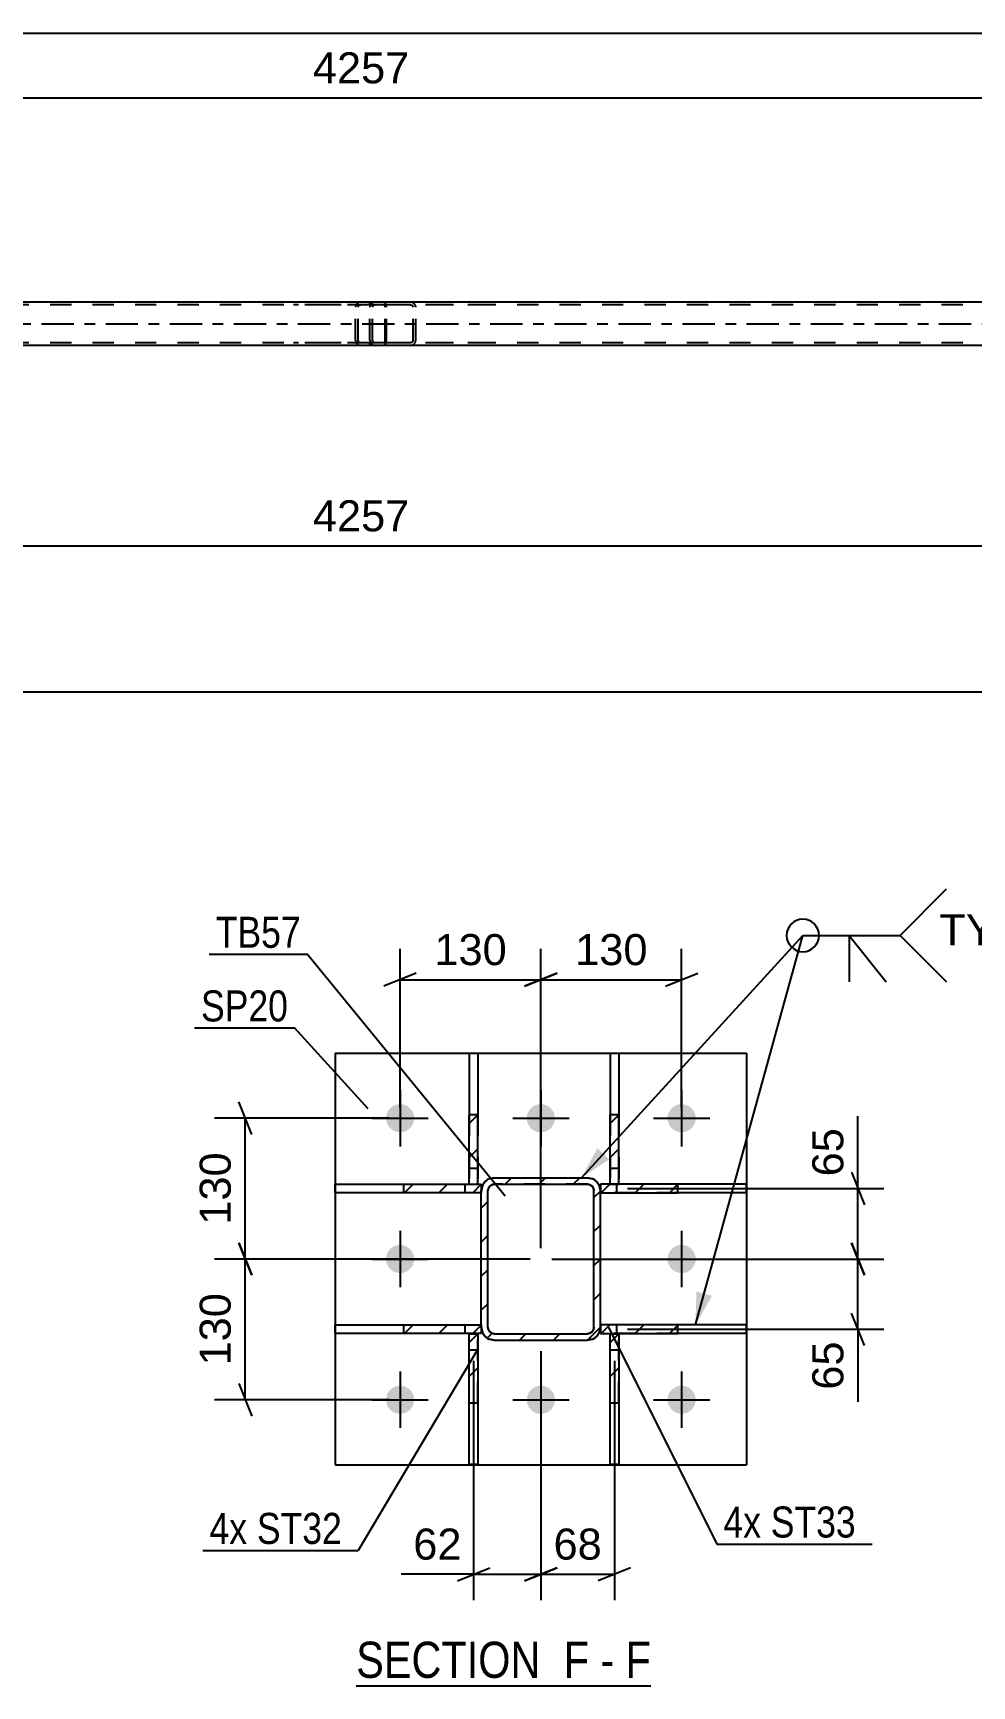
# Model space of a CAD drawing. Header units: millimetres. Extents: x 0 to 841, y 0 to 594.
# Drawn here: x 258.7 to 345.4, y 108.8 to 261.5 of the extents above; entities that cross this region are included whole.
import ezdxf

# ---------------------------------------------------------------- set-up
doc = ezdxf.new("R2010")
doc.units = ezdxf.units.MM
doc.linetypes.add('DXK_LINE_DOT2', pattern=[3.9198, 1.9599, -1.9599])
doc.linetypes.add('DXK_LINE_DOT3', pattern=[5.9187, 2.979, -0.9799, 0.9799, -0.9799])
doc.styles.add('Arial', font='ARIAL.TTF', dxfattribs={"height": 0.2})
doc.styles.add('Arial Narrow', font='ARIALN.TTF', dxfattribs={"height": 0.2})

# ---------------------------------------------------------------- blocks, each defined once
blk = doc.blocks.new('Unknown-318895985-18 - 6176')
at = {"color": 6, "linetype": 'Continuous'}
blk.add_line((288.52, 108.84), (315.74, 108.84), dxfattribs=at)
at = {"color": 0, "linetype": 'Continuous'}
for points in [[(306.63, 109.59), (306.63, 113.09), (288.52, 113.09), (288.52, 109.59)], [(310.02, 109.59), (310.02, 113.09), (307.68, 113.09), (307.68, 109.59)], [(312.34, 109.59), (312.34, 113.09), (311.07, 113.09), (311.07, 109.59)], [(315.74, 109.59), (315.74, 113.09), (313.39, 113.09), (313.39, 109.59)]]:
    blk.add_wipeout(points, dxfattribs=at)
at = {"color": 7, "linetype": 'Continuous', "style": 'Arial Narrow'}
for s, p in [('SECTION ', (288.52, 109.59)), ('F', (307.68, 109.59)), ('F', (313.39, 109.59)), ('-', (311.07, 109.59))]:
    blk.add_text(s, height=3.34, dxfattribs=at).set_placement(p)
blk = doc.blocks.new('Part-318895985-6299 - 6176')
at = {"linetype": 'Continuous'}
h = blk.add_hatch(dxfattribs=at)
h.set_pattern_fill('', scale=0.7, style=0, pattern_type=0)
h.set_pattern_definition([(45, (312.7588, 161.5875), (-1.57154, 1.57154), [])])
h.paths.add_polyline_path([(312.76, 155.17), (312.76, 161.59), (311.96, 161.59), (311.96, 155.17)])
at = {"color": 2, "linetype": 'Continuous'}
for p, q in [((311.96, 167.28), (311.96, 161.59)), ((311.96, 167.28), (312.76, 167.28)), ((312.76, 167.28), (312.76, 161.59)), ((311.96, 155.17), (311.96, 161.59)), ((312.76, 161.59), (311.96, 161.59)), ((312.76, 155.17), (312.76, 161.59)), ((311.96, 155.17), (312.76, 155.17))]:
    blk.add_line(p, q, dxfattribs=at)
at = {"color": 7, "linetype": 'DXK_LINE_DOT2'}
for p, q in [((311.96, 161.59), (311.96, 155.17)), ((312.76, 161.59), (312.76, 155.17)), ((311.96, 156.67), (312.76, 156.67)), ((311.96, 155.17), (312.76, 155.17))]:
    blk.add_line(p, q, dxfattribs=at)
blk = doc.blocks.new('Part-318895985-6331 - 6176')
at = {"linetype": 'Continuous'}
h = blk.add_hatch(dxfattribs=at)
h.set_pattern_fill('', scale=0.7, style=0, pattern_type=0)
h.set_pattern_definition([(45, (300.0745, 142.1773), (-1.57154, 1.57154), [])])
h.paths.add_polyline_path([(300.07, 141.38), (300.07, 142.18), (292.92, 142.18), (292.92, 141.38)])
at = {"color": 2, "linetype": 'Continuous'}
for p, q in [((286.57, 141.38), (286.57, 142.18)), ((286.57, 142.18), (292.92, 142.18)), ((292.92, 142.18), (300.07, 142.18)), ((292.92, 141.38), (292.92, 142.18)), ((300.07, 142.18), (300.07, 141.38)), ((292.92, 141.38), (286.57, 141.38)), ((300.07, 141.38), (292.92, 141.38))]:
    blk.add_line(p, q, dxfattribs=at)
at = {"color": 7, "linetype": 'DXK_LINE_DOT2'}
for p, q in [((292.92, 142.18), (300.07, 142.18)), ((298.57, 141.38), (298.57, 142.18)), ((300.07, 142.18), (300.07, 141.38)), ((300.07, 141.38), (292.92, 141.38))]:
    blk.add_line(p, q, dxfattribs=at)
blk = doc.blocks.new('Part-318895985-6267 - 6176')
at = {"linetype": 'Continuous'}
h = blk.add_hatch(dxfattribs=at)
h.set_pattern_fill('', scale=0.7, style=0, pattern_type=0)
h.set_pattern_definition([(45, (299.7589, 141.3668), (-1.57154, 1.57154), [])])
h.paths.add_polyline_path([(299.76, 134.96), (299.76, 141.37), (298.96, 141.37), (298.96, 134.96)])
at = {"color": 7, "linetype": 'DXK_LINE_DOT2'}
for p, q in [((298.96, 134.96), (298.96, 141.37)), ((298.96, 141.37), (299.76, 141.37)), ((299.76, 134.96), (299.76, 141.37)), ((298.96, 139.87), (299.76, 139.87))]:
    blk.add_line(p, q, dxfattribs=at)
at = {"color": 2, "linetype": 'Continuous'}
for p, q in [((298.96, 134.96), (298.96, 141.37)), ((298.96, 141.37), (299.76, 141.37)), ((299.76, 141.37), (299.76, 134.96)), ((298.96, 129.28), (298.96, 134.96)), ((299.76, 134.96), (298.96, 134.96)), ((299.76, 134.96), (299.76, 129.28)), ((299.76, 129.28), (298.96, 129.28))]:
    blk.add_line(p, q, dxfattribs=at)
blk = doc.blocks.new('Part-318895985-6341 - 6176')
at = {"linetype": 'Continuous'}
h = blk.add_hatch(dxfattribs=at)
h.set_pattern_fill('', scale=0.7, style=0, pattern_type=0)
h.set_pattern_definition([(45, (318.2318, 142.1771), (-1.57154, 1.57154), [])])
h.paths.add_polyline_path([(318.23, 141.38), (318.23, 142.18), (311.08, 142.18), (311.08, 141.38)])
at = {"color": 7, "linetype": 'DXK_LINE_DOT2'}
for p, q in [((318.23, 142.18), (311.08, 142.18)), ((311.08, 142.18), (311.08, 141.38)), ((312.58, 141.38), (312.58, 142.18)), ((318.23, 141.38), (311.08, 141.38))]:
    blk.add_line(p, q, dxfattribs=at)
at = {"color": 2, "linetype": 'Continuous'}
for p, q in [((318.23, 142.18), (311.08, 142.18)), ((311.08, 142.18), (311.08, 141.38)), ((324.57, 142.18), (318.23, 142.18)), ((318.23, 141.38), (318.23, 142.18)), ((324.57, 141.38), (324.57, 142.18)), ((311.08, 141.38), (318.23, 141.38)), ((324.57, 141.38), (318.23, 141.38))]:
    blk.add_line(p, q, dxfattribs=at)
blk = doc.blocks.new('Part-318895985-6277 - 6176')
at = {"linetype": 'Continuous'}
h = blk.add_hatch(dxfattribs=at)
h.set_pattern_fill('', scale=0.7, style=0, pattern_type=0)
h.set_pattern_definition([(45, (299.7594, 161.5875), (-1.57154, 1.57154), [])])
h.paths.add_polyline_path([(299.76, 155.17), (299.76, 161.59), (298.96, 161.59), (298.96, 155.17)])
at = {"color": 2, "linetype": 'Continuous'}
for p, q in [((298.96, 167.28), (298.96, 161.59)), ((298.96, 167.28), (299.76, 167.28)), ((299.76, 167.28), (299.76, 161.59)), ((298.96, 155.17), (298.96, 161.59)), ((299.76, 161.59), (298.96, 161.59)), ((299.76, 155.17), (299.76, 161.59)), ((298.96, 155.17), (299.76, 155.17))]:
    blk.add_line(p, q, dxfattribs=at)
at = {"color": 7, "linetype": 'DXK_LINE_DOT2'}
for p, q in [((298.96, 161.59), (298.96, 155.17)), ((299.76, 161.59), (299.76, 155.17)), ((298.96, 156.67), (299.76, 156.67)), ((298.96, 155.17), (299.76, 155.17))]:
    blk.add_line(p, q, dxfattribs=at)
blk = doc.blocks.new('Bolt-318895985-6197 - 6176')
at = {"linetype": 'Continuous'}
for points in [[(293.87, 161.27, -1), (291.27, 161.27, -1)], [(306.87, 161.27, -1), (304.27, 161.27, -1)], [(319.87, 161.27, -1), (317.27, 161.27, -1)], [(293.87, 148.27, -1), (291.27, 148.27, -1)], [(319.87, 148.27, -1), (317.27, 148.27, -1)], [(293.87, 135.27, -1), (291.27, 135.27, -1)], [(306.87, 135.27, -1), (304.27, 135.27, -1)], [(319.87, 135.27, -1), (317.27, 135.27, -1)]]:
    blk.add_hatch(color=1, dxfattribs=at).paths.add_polyline_path(points)
at = {"color": 1, "linetype": 'Continuous'}
for p, q in [((292.57, 163.87), (292.57, 158.67)), ((305.57, 163.87), (305.57, 158.67)), ((318.57, 163.87), (318.57, 158.67)), ((289.97, 161.27), (295.17, 161.27)), ((302.97, 161.27), (308.17, 161.27)), ((315.97, 161.27), (321.17, 161.27)), ((292.57, 150.87), (292.57, 145.67)), ((318.57, 150.87), (318.57, 145.67)), ((289.97, 148.27), (295.17, 148.27)), ((315.97, 148.27), (321.17, 148.27)), ((292.57, 137.87), (292.57, 132.67)), ((305.57, 137.87), (305.57, 132.67)), ((318.57, 137.87), (318.57, 132.67)), ((289.97, 135.27), (295.17, 135.27)), ((302.97, 135.27), (308.17, 135.27)), ((315.97, 135.27), (321.17, 135.27))]:
    blk.add_line(p, q, dxfattribs=at)
blk = doc.blocks.new('Part-318895985-6262 - 6176')
at = {"linetype": 'Continuous'}
h = blk.add_hatch(dxfattribs=at)
h.set_pattern_fill('', scale=0.7, style=0, pattern_type=0)
h.set_pattern_definition([(45, (311.0745, 141.9745), (-1.57154, 1.57154), [])])
h.paths.add_polyline_path([(310.98, 141.52), (311.07, 141.97), (311.07, 154.57), (310.98, 155.03), (310.72, 155.42), (310.33, 155.68), (309.87, 155.77), (301.27, 155.77), (300.82, 155.68), (300.43, 155.42), (300.17, 155.03), (300.07, 154.57), (300.07, 141.97), (300.17, 141.52), (300.43, 141.13), (300.82, 140.87), (301.27, 140.77), (309.87, 140.77), (310.33, 140.87), (310.72, 141.13)])
h.paths.add_polyline_path([(310.1, 141.42), (309.87, 141.37), (301.27, 141.37), (301.04, 141.42), (300.85, 141.55), (300.72, 141.74), (300.67, 141.97), (300.67, 154.57), (300.72, 154.8), (300.85, 155), (301.04, 155.13), (301.27, 155.17), (309.87, 155.17), (310.1, 155.13), (310.3, 155), (310.43, 154.8), (310.47, 154.57), (310.47, 141.97), (310.43, 141.74), (310.3, 141.55)])
at = {"color": 7, "linetype": 'DXK_LINE_DOT2'}
for p, q in [((300.82, 155.68), (301.27, 155.77)), ((301.27, 155.77), (309.87, 155.77)), ((309.87, 155.77), (310.33, 155.68)), ((300.07, 154.57), (300.17, 155.03)), ((300.07, 141.97), (300.07, 154.57)), ((300.72, 154.8), (300.67, 154.57)), ((300.67, 141.97), (300.67, 154.57)), ((300.85, 155), (300.72, 154.8)), ((301.04, 155.13), (300.85, 155)), ((301.27, 155.17), (301.04, 155.13)), ((309.87, 155.17), (301.27, 155.17)), ((310.1, 155.13), (309.87, 155.17)), ((310.3, 155), (310.1, 155.13)), ((310.43, 154.8), (310.3, 155)), ((310.47, 154.57), (310.43, 154.8)), ((310.47, 141.97), (310.47, 154.57)), ((310.98, 155.03), (311.07, 154.57)), ((311.07, 141.97), (311.07, 154.57)), ((300.17, 141.52), (300.07, 141.97)), ((300.67, 141.97), (300.72, 141.74)), ((310.43, 141.74), (310.47, 141.97)), ((311.07, 141.97), (310.98, 141.52)), ((300.72, 141.74), (300.85, 141.55)), ((301.27, 140.77), (300.82, 140.87)), ((300.85, 141.55), (301.04, 141.42)), ((301.04, 141.42), (301.27, 141.37)), ((301.27, 141.37), (309.87, 141.37)), ((301.27, 140.77), (309.87, 140.77)), ((309.87, 141.37), (310.1, 141.42)), ((310.33, 140.87), (309.87, 140.77)), ((310.1, 141.42), (310.3, 141.55)), ((310.3, 141.55), (310.43, 141.74))]:
    blk.add_line(p, q, dxfattribs=at)
at = {"color": 2, "linetype": 'Continuous'}
for p, q in [((301.27, 155.77), (300.82, 155.68)), ((301.27, 155.77), (309.87, 155.77)), ((310.33, 155.68), (309.87, 155.77)), ((300.17, 155.03), (300.07, 154.57)), ((300.07, 141.97), (300.07, 154.57)), ((300.67, 154.57), (300.72, 154.8)), ((300.67, 141.97), (300.67, 154.57)), ((300.72, 154.8), (300.85, 155)), ((300.85, 155), (301.04, 155.13)), ((301.04, 155.13), (301.27, 155.17)), ((301.27, 155.17), (309.87, 155.17)), ((309.87, 155.17), (310.1, 155.13)), ((310.1, 155.13), (310.3, 155)), ((310.3, 155), (310.43, 154.8)), ((310.43, 154.8), (310.47, 154.57)), ((310.47, 141.97), (310.47, 154.57)), ((311.07, 154.57), (310.98, 155.03)), ((311.07, 141.97), (311.07, 154.57)), ((300.07, 141.97), (300.17, 141.52)), ((300.72, 141.74), (300.67, 141.97)), ((310.47, 141.97), (310.43, 141.74)), ((310.98, 141.52), (311.07, 141.97)), ((300.85, 141.55), (300.72, 141.74)), ((300.82, 140.87), (301.27, 140.77)), ((301.04, 141.42), (300.85, 141.55)), ((301.27, 141.37), (301.04, 141.42)), ((301.27, 141.37), (309.87, 141.37)), ((301.27, 140.77), (309.87, 140.77)), ((310.1, 141.42), (309.87, 141.37)), ((309.87, 140.77), (310.33, 140.87)), ((310.3, 141.55), (310.1, 141.42)), ((310.43, 141.74), (310.3, 141.55))]:
    blk.add_line(p, q, dxfattribs=at)
at = {"color": 7, "linetype": 'DXK_LINE_DOT3'}
blk.add_line((305.57, 148.27), (305.57, 148.27), dxfattribs=at)
at = {"color": 7, "linetype": 'DXK_LINE_DOT2'}
for centre, start, end in [((301.27, 154.57), 112.5, 157.5), ((309.87, 154.57), 22.5, 67.5), ((301.27, 141.97), 202.5, 247.5), ((309.87, 141.97), 292.5, 337.5)]:
    blk.add_arc(centre, 1.2, start, end, dxfattribs=at)
at = {"color": 2, "linetype": 'Continuous'}
for centre, start, end in [((301.27, 154.57), 112.5, 157.5), ((309.87, 154.57), 22.5, 67.5), ((301.27, 141.97), 202.5, 247.5), ((309.87, 141.97), 292.5, 337.5)]:
    blk.add_arc(centre, 1.2, start, end, dxfattribs=at)
blk = doc.blocks.new('Part-318895985-6336 - 6176')
at = {"linetype": 'Continuous'}
h = blk.add_hatch(dxfattribs=at)
h.set_pattern_fill('', scale=0.7, style=0, pattern_type=0)
h.set_pattern_definition([(45, (300.0745, 155.1773), (-1.57154, 1.57154), [])])
h.paths.add_polyline_path([(300.07, 154.38), (300.07, 155.18), (292.92, 155.18), (292.92, 154.38)])
at = {"color": 2, "linetype": 'Continuous'}
for p, q in [((286.57, 154.38), (286.57, 155.18)), ((286.57, 155.18), (292.92, 155.18)), ((292.92, 154.38), (286.57, 154.38)), ((292.92, 155.18), (300.07, 155.18)), ((292.92, 154.38), (292.92, 155.18)), ((300.07, 154.38), (292.92, 154.38)), ((300.07, 155.18), (300.07, 154.38))]:
    blk.add_line(p, q, dxfattribs=at)
at = {"color": 7, "linetype": 'DXK_LINE_DOT2'}
for p, q in [((292.92, 155.18), (300.07, 155.18)), ((300.07, 154.38), (292.92, 154.38)), ((298.57, 154.38), (298.57, 155.18)), ((300.07, 155.18), (300.07, 154.38))]:
    blk.add_line(p, q, dxfattribs=at)
blk = doc.blocks.new('Part-318895985-6272 - 6176')
at = {"linetype": 'Continuous'}
h = blk.add_hatch(dxfattribs=at)
h.set_pattern_fill('', scale=0.7, style=0, pattern_type=0)
h.set_pattern_definition([(45, (312.7583, 141.3668), (-1.57154, 1.57154), [])])
h.paths.add_polyline_path([(312.76, 134.96), (312.76, 141.37), (311.96, 141.37), (311.96, 134.96)])
at = {"color": 7, "linetype": 'DXK_LINE_DOT2'}
for p, q in [((311.96, 134.96), (311.96, 141.37)), ((311.96, 141.37), (312.76, 141.37)), ((312.76, 134.96), (312.76, 141.37)), ((311.96, 139.87), (312.76, 139.87))]:
    blk.add_line(p, q, dxfattribs=at)
at = {"color": 2, "linetype": 'Continuous'}
for p, q in [((311.96, 134.96), (311.96, 141.37)), ((311.96, 141.37), (312.76, 141.37)), ((312.76, 141.37), (312.76, 134.96)), ((311.96, 129.28), (311.96, 134.96)), ((312.76, 134.96), (311.96, 134.96)), ((312.76, 134.96), (312.76, 129.28)), ((312.76, 129.28), (311.96, 129.28))]:
    blk.add_line(p, q, dxfattribs=at)
blk = doc.blocks.new('Part-318895985-6346 - 6176')
at = {"linetype": 'Continuous'}
h = blk.add_hatch(dxfattribs=at)
h.set_pattern_fill('', scale=0.7, style=0, pattern_type=0)
h.set_pattern_definition([(45, (318.2318, 155.1771), (-1.57154, 1.57154), [])])
h.paths.add_polyline_path([(318.23, 154.38), (318.23, 155.18), (311.08, 155.18), (311.08, 154.38)])
at = {"color": 7, "linetype": 'DXK_LINE_DOT2'}
for p, q in [((318.23, 155.18), (311.08, 155.18)), ((311.08, 155.18), (311.08, 154.38)), ((318.23, 154.38), (311.08, 154.38)), ((312.58, 154.38), (312.58, 155.18))]:
    blk.add_line(p, q, dxfattribs=at)
at = {"color": 2, "linetype": 'Continuous'}
for p, q in [((318.23, 155.18), (311.08, 155.18)), ((311.08, 155.18), (311.08, 154.38)), ((311.08, 154.38), (318.23, 154.38)), ((324.57, 155.18), (318.23, 155.18)), ((318.23, 154.38), (318.23, 155.18)), ((324.57, 154.38), (318.23, 154.38)), ((324.57, 154.38), (324.57, 155.18))]:
    blk.add_line(p, q, dxfattribs=at)
blk = doc.blocks.new('Part-318895985-6360 - 6176')
at = {"color": 2, "linetype": 'Continuous'}
for p, q in [((286.57, 167.27), (324.57, 167.27)), ((286.57, 167.27), (286.57, 129.27)), ((324.57, 167.27), (324.57, 129.27)), ((286.57, 129.27), (324.57, 129.27))]:
    blk.add_line(p, q, dxfattribs=at)
blk = doc.blocks.new('Part-318895985-3427 - 3262')
at = {"color": 2, "linetype": 'Continuous'}
for p, q in [((373.3, 236.64), (209.03, 236.64)), ((373.3, 232.64), (209.03, 232.64))]:
    blk.add_line(p, q, dxfattribs=at)
at = {"color": 7, "linetype": 'DXK_LINE_DOT2'}
for p, q in [((685.56, 236.4), (111.5, 236.4)), ((685.56, 232.88), (111.5, 232.88))]:
    blk.add_line(p, q, dxfattribs=at)
at = {"color": 7, "linetype": 'DXK_LINE_DOT3'}
blk.add_line((111.5, 234.64), (685.56, 234.64), dxfattribs=at)
blk = doc.blocks.new('Part-318895985-3507 - 3262')
at = {"color": 7, "linetype": 'DXK_LINE_DOT2'}
for p, q in [((290.28, 236.64), (290.08, 236.6)), ((300.79, 236.64), (290.28, 236.64)), ((293.71, 236.6), (293.51, 236.64)), ((289.81, 236.34), (289.77, 236.16)), ((289.77, 233.12), (289.77, 236.16)), ((290.02, 236.16), (290.04, 236.25)), ((290.02, 233.12), (290.02, 236.16)), ((290.04, 236.25), (290.1, 236.33)), ((290.1, 236.33), (290.18, 236.38)), ((290.18, 236.38), (290.28, 236.4)), ((300.79, 236.4), (290.28, 236.4)), ((293.51, 236.4), (293.61, 236.38)), ((293.61, 236.38), (293.69, 236.33)), ((293.69, 236.33), (293.75, 236.25)), ((293.75, 236.25), (293.77, 236.16)), ((293.77, 233.12), (293.77, 236.16)), ((294.02, 236.16), (293.98, 236.34)), ((294.02, 233.12), (294.02, 236.16)), ((289.77, 233.12), (289.81, 232.93)), ((290.04, 233.02), (290.02, 233.12)), ((290.1, 232.95), (290.04, 233.02)), ((290.08, 232.67), (290.28, 232.64)), ((290.18, 232.89), (290.1, 232.95)), ((290.28, 232.88), (290.18, 232.89)), ((300.79, 232.88), (290.28, 232.88)), ((300.79, 232.64), (290.28, 232.64)), ((293.61, 232.89), (293.51, 232.88)), ((293.51, 232.64), (293.71, 232.67)), ((293.69, 232.95), (293.61, 232.89)), ((293.75, 233.02), (293.69, 232.95)), ((293.77, 233.12), (293.75, 233.02)), ((293.98, 232.93), (294.02, 233.12))]:
    blk.add_line(p, q, dxfattribs=at)
for centre, start, end in [((290.26, 236.13), 110.7583, 155.68), ((293.53, 236.13), 24.32, 69.2417), ((290.26, 233.14), 204.32, 249.2417), ((293.53, 233.14), 290.7583, 335.68)]:
    blk.add_arc(centre, 0.496, start, end, dxfattribs=at)
blk = doc.blocks.new('Part-318895985-3514 - 3262')
at = {"color": 7, "linetype": 'DXK_LINE_DOT2'}
for p, q in [((291.04, 236.64), (282.72, 236.64)), ((288.95, 236.64), (288.76, 236.6)), ((289.77, 236.4), (289.77, 236.64)), ((291.15, 236.6), (291.04, 236.64)), ((291.23, 236.5), (291.15, 236.6)), ((291.04, 236.4), (282.72, 236.4)), ((288.49, 236.34), (288.45, 236.16)), ((288.45, 233.12), (288.45, 236.16)), ((288.7, 236.16), (288.72, 236.25)), ((288.7, 233.12), (288.7, 236.16)), ((288.72, 236.25), (288.77, 236.33)), ((288.77, 236.33), (288.86, 236.38)), ((288.86, 236.38), (288.95, 236.4)), ((291.04, 236.4), (291.1, 236.38)), ((291.1, 236.38), (291.14, 236.33)), ((291.14, 236.33), (291.17, 236.25)), ((291.17, 236.25), (291.18, 236.16)), ((291.18, 233.12), (291.18, 236.16)), ((291.29, 236.34), (291.23, 236.5)), ((291.31, 236.16), (291.29, 236.34)), ((291.31, 233.12), (291.31, 236.16)), ((291.04, 232.88), (282.72, 232.88)), ((291.04, 232.64), (282.72, 232.64)), ((288.45, 233.12), (288.49, 232.93)), ((288.72, 233.02), (288.7, 233.12)), ((288.77, 232.95), (288.72, 233.02)), ((288.76, 232.67), (288.95, 232.64)), ((288.86, 232.89), (288.77, 232.95)), ((288.95, 232.88), (288.86, 232.89)), ((289.77, 232.67), (289.77, 232.88)), ((289.77, 232.64), (289.77, 232.67)), ((291.1, 232.89), (291.04, 232.88)), ((291.04, 232.64), (291.15, 232.67)), ((291.14, 232.95), (291.1, 232.89)), ((291.17, 233.02), (291.14, 232.95)), ((291.15, 232.67), (291.23, 232.78)), ((291.18, 233.12), (291.17, 233.02)), ((291.23, 232.78), (291.29, 232.93)), ((291.29, 232.93), (291.31, 233.12))]:
    blk.add_line(p, q, dxfattribs=at)
for centre, start, end in [((288.94, 236.14), 111.1941, 156.1506), ((288.94, 233.13), 203.8494, 248.8059)]:
    blk.add_arc(centre, 0.492, start, end, dxfattribs=at)
blk = doc.blocks.new('StraightDimension-318895985-6395 - 6176')
at = {"color": 7, "linetype": 'Continuous'}
for p, q in [((278.88, 146.77), (277.68, 149.77)), ((304.57, 148.27), (275.43, 148.27)), ((278.28, 135.27), (278.28, 148.27)), ((277.68, 136.77), (278.88, 133.77)), ((291.57, 135.27), (275.43, 135.27))]:
    blk.add_line(p, q, dxfattribs=at)
at = {"color": 0}
blk.add_wipeout([(277.53, 145.71), (273.33, 145.71), (273.33, 137.84), (277.53, 137.84)], dxfattribs=at)
at = {"color": 3, "style": 'Arial'}
blk.add_text('130', height=2.865, rotation=90.0002, dxfattribs=at).set_placement((276.93, 138.44))
blk = doc.blocks.new('StraightDimension-318895985-6417 - 6176')
at = {"color": 7, "linetype": 'Continuous'}
for p, q in [((305.57, 139.77), (305.57, 116.76)), ((299.36, 138.87), (299.36, 116.76)), ((297.86, 118.56), (300.86, 119.76)), ((299.36, 119.16), (305.57, 119.16)), ((307.07, 119.76), (304.07, 118.56))]:
    blk.add_line(p, q, dxfattribs=at)
at = {"color": 0}
blk.add_wipeout([(298.83, 119.91), (298.83, 124.11), (293.19, 124.11), (293.19, 119.91)], dxfattribs=at)
at = {"color": 7, "linetype": 'Continuous'}
blk.add_line((299.36, 119.16), (292.66, 119.16), dxfattribs=at)
blk.add_line((299.36, 119.16), (292.66, 119.16), dxfattribs=at)
at = {"color": 3, "style": 'Arial'}
blk.add_text('62', height=2.865, dxfattribs=at).set_placement((293.79, 120.51))
blk = doc.blocks.new('StraightDimension-318895985-6379 - 6176')
at = {"color": 7, "linetype": 'Continuous'}
for p, q in [((278.88, 159.77), (277.68, 162.77)), ((291.57, 161.27), (275.43, 161.27)), ((278.28, 148.27), (278.28, 161.27)), ((277.68, 149.77), (278.88, 146.77)), ((304.57, 148.27), (275.43, 148.27))]:
    blk.add_line(p, q, dxfattribs=at)
at = {"color": 0}
blk.add_wipeout([(277.53, 158.71), (273.33, 158.71), (273.33, 150.84), (277.53, 150.84)], dxfattribs=at)
at = {"color": 3, "style": 'Arial'}
blk.add_text('130', height=2.865, rotation=90.0002, dxfattribs=at).set_placement((276.93, 151.44))
blk = doc.blocks.new('StraightDimension-318895985-6412 - 6176')
at = {"color": 7, "linetype": 'Continuous'}
for p, q in [((305.57, 139.77), (305.57, 116.76)), ((312.36, 138.87), (312.36, 116.76)), ((304.07, 118.56), (307.07, 119.76)), ((305.57, 119.16), (312.36, 119.16)), ((313.86, 119.76), (310.86, 118.56))]:
    blk.add_line(p, q, dxfattribs=at)
at = {"color": 0}
blk.add_wipeout([(311.79, 119.91), (311.79, 124.11), (306.14, 124.11), (306.14, 119.91)], dxfattribs=at)
at = {"color": 3, "style": 'Arial'}
blk.add_text('68', height=2.865, dxfattribs=at).set_placement((306.74, 120.51))
blk = doc.blocks.new('StraightDimension-318895985-6423 - 6176')
at = {"color": 7, "linetype": 'Continuous'}
for p, q in [((334.25, 156.28), (335.45, 153.28)), ((313.58, 154.78), (337.25, 154.78)), ((334.85, 148.27), (334.85, 154.78)), ((335.45, 146.77), (334.25, 149.77)), ((306.57, 148.27), (337.25, 148.27))]:
    blk.add_line(p, q, dxfattribs=at)
at = {"color": 0}
blk.add_wipeout([(334.1, 160.95), (329.9, 160.95), (329.9, 155.3), (334.1, 155.3)], dxfattribs=at)
at = {"color": 7, "linetype": 'Continuous'}
blk.add_line((334.85, 154.78), (334.85, 161.47), dxfattribs=at)
blk.add_line((334.85, 154.78), (334.85, 161.47), dxfattribs=at)
at = {"color": 3, "style": 'Arial'}
blk.add_text('65', height=2.865, rotation=90.0002, dxfattribs=at).set_placement((333.5, 155.9))
blk = doc.blocks.new('StraightDimension-318895985-6435 - 6176')
at = {"color": 7, "linetype": 'Continuous'}
for p, q in [((334.25, 149.77), (335.45, 146.77)), ((306.57, 148.27), (337.25, 148.27)), ((334.85, 141.78), (334.85, 148.27)), ((335.45, 140.28), (334.25, 143.28)), ((313.58, 141.78), (337.25, 141.78))]:
    blk.add_line(p, q, dxfattribs=at)
at = {"color": 0}
blk.add_wipeout([(334.1, 141.25), (329.9, 141.25), (329.9, 135.6), (334.1, 135.6)], dxfattribs=at)
at = {"color": 7, "linetype": 'Continuous'}
blk.add_line((334.85, 141.78), (334.85, 135.08), dxfattribs=at)
blk.add_line((334.85, 141.78), (334.85, 135.08), dxfattribs=at)
at = {"color": 3, "style": 'Arial'}
blk.add_text('65', height=2.865, rotation=90.0002, dxfattribs=at).set_placement((333.5, 136.2))
blk = doc.blocks.new('StraightDimension-318895985-6448 - 6176')
at = {"color": 7, "linetype": 'Continuous'}
for p, q in [((292.57, 162.27), (292.57, 176.91)), ((305.57, 149.27), (305.57, 176.91)), ((294.07, 174.66), (291.07, 173.46)), ((292.57, 174.06), (305.57, 174.06)), ((304.07, 173.46), (307.07, 174.66))]:
    blk.add_line(p, q, dxfattribs=at)
at = {"color": 0}
blk.add_wipeout([(303.01, 174.81), (303.01, 179.01), (295.14, 179.01), (295.14, 174.81)], dxfattribs=at)
at = {"color": 3, "style": 'Arial'}
blk.add_text('130', height=2.865, dxfattribs=at).set_placement((295.74, 175.41))
blk = doc.blocks.new('StraightDimension-318895985-6464 - 6176')
at = {"color": 7, "linetype": 'Continuous'}
for p, q in [((305.57, 149.27), (305.57, 176.91)), ((318.57, 162.27), (318.57, 176.91)), ((307.07, 174.66), (304.07, 173.46)), ((305.57, 174.06), (318.57, 174.06)), ((317.07, 173.46), (320.07, 174.66))]:
    blk.add_line(p, q, dxfattribs=at)
at = {"color": 0}
blk.add_wipeout([(316.01, 174.81), (316.01, 179.01), (308.14, 179.01), (308.14, 174.81)], dxfattribs=at)
at = {"color": 3, "style": 'Arial'}
blk.add_text('130', height=2.865, dxfattribs=at).set_placement((308.74, 175.41))
blk = doc.blocks.new('StraightDimension-318895985-3597 - 3262')
at = {"color": 7, "linetype": 'Continuous'}
blk.add_line((102.88, 261.48), (694.18, 261.48), dxfattribs=at)
blk = doc.blocks.new('StraightDimension-318895985-3651 - 3262')
at = {"color": 7, "linetype": 'Continuous'}
for p, q in [((203.83, 238.04), (203.83, 258.34)), ((374.1, 238.04), (374.1, 258.34)), ((205.33, 256.09), (202.33, 254.89)), ((203.83, 255.49), (374.1, 255.49)), ((372.6, 254.89), (375.6, 256.09))]:
    blk.add_line(p, q, dxfattribs=at)
at = {"color": 0}
blk.add_wipeout([(294.02, 256.24), (294.02, 260.44), (283.92, 260.44), (283.92, 256.24)], dxfattribs=at)
at = {"color": 3, "style": 'Arial'}
blk.add_text('4257', height=2.865, dxfattribs=at).set_placement((284.52, 256.84))
blk = doc.blocks.new('StraightDimension-318895985-3713 - 3262')
at = {"color": 7, "linetype": 'Continuous'}
for p, q in [((203.83, 231.24), (203.83, 203.93)), ((374.1, 231.24), (374.1, 203.93)), ((205.33, 214.72), (202.33, 213.52)), ((203.83, 214.12), (374.1, 214.12)), ((372.6, 213.52), (375.6, 214.72))]:
    blk.add_line(p, q, dxfattribs=at)
at = {"color": 0}
blk.add_wipeout([(294.02, 214.87), (294.02, 219.07), (283.92, 219.07), (283.92, 214.87)], dxfattribs=at)
at = {"color": 0, "linetype": 'Continuous'}
blk.add_wipeout([(373.5, 213.42), (369.3, 213.42), (369.3, 203.33), (373.5, 203.33)], dxfattribs=at)
at = {"color": 3, "style": 'Arial'}
blk.add_text('4257', height=2.865, dxfattribs=at).set_placement((284.52, 215.47))
at = {"color": 3, "linetype": 'Continuous', "style": 'Arial'}
blk.add_text('8358', height=2.865, rotation=90.0002, dxfattribs=at).set_placement((372.9, 203.93))
blk = doc.blocks.new('StraightDimension-318895985-3734 - 3262')
at = {"color": 7, "linetype": 'Continuous'}
blk.add_line((102.24, 200.66), (694.82, 200.66), dxfattribs=at)
blk = doc.blocks.new('Mark-318895985-6258 - 6176')
at = {"color": 0}
blk.add_wipeout([(283.4, 177.01), (283.4, 180.01), (275.55, 180.01), (275.55, 177.01)], dxfattribs=at)
blk.add_wipeout([(283.4, 177.01), (283.4, 180.01), (275.55, 180.01), (275.55, 177.01)], dxfattribs=at)
at = {"color": 30, "linetype": 'Continuous'}
for p in [(274.95, 176.41), (302.26, 154.08)]:
    blk.add_line(p, (284, 176.41), dxfattribs=at)
at = {"color": 3, "style": 'Arial Narrow'}
blk.add_text('TB57', height=2.863, dxfattribs=at).set_placement((275.55, 177.01))
blk = doc.blocks.new('MarkSet-318895985-6529 - 6176')
at = {"color": 30, "linetype": 'Continuous'}
blk.add_line((299.76, 139.95), (288.7, 121.36), dxfattribs=at)
at = {"color": 0}
for points in [[(278.45, 121.96), (278.45, 124.96), (274.97, 124.96), (274.97, 121.96)], [(287.2, 121.96), (287.2, 124.96), (279.35, 124.96), (279.35, 121.96)]]:
    blk.add_wipeout(points, dxfattribs=at)
for points in [[(278.45, 121.96), (278.45, 124.96), (274.97, 124.96), (274.97, 121.96)], [(287.2, 121.96), (287.2, 124.96), (279.35, 124.96), (279.35, 121.96)]]:
    blk.add_wipeout(points, dxfattribs=at)
at = {"color": 30, "linetype": 'Continuous'}
blk.add_line((274.37, 121.36), (288.7, 121.36), dxfattribs=at)
at = {"color": 3, "style": 'Arial Narrow'}
for s, p in [('4x', (274.97, 121.96)), ('ST32', (279.35, 121.96))]:
    blk.add_text(s, height=2.863, dxfattribs=at).set_placement(p)
blk = doc.blocks.new('Mark-318895985-6356 - 6176')
at = {"color": 0}
blk.add_wipeout([(282.23, 170.21), (282.23, 173.21), (274.19, 173.21), (274.19, 170.21)], dxfattribs=at)
blk.add_wipeout([(282.23, 170.21), (282.23, 173.21), (274.19, 173.21), (274.19, 170.21)], dxfattribs=at)
at = {"color": 30, "linetype": 'Continuous'}
for p in [(273.59, 169.61), (289.62, 162.14)]:
    blk.add_line(p, (282.83, 169.61), dxfattribs=at)
at = {"color": 3, "style": 'Arial Narrow'}
blk.add_text('SP20', height=2.863, dxfattribs=at).set_placement((274.19, 170.21))
blk = doc.blocks.new('WeldMark-318895985-6480 - 6176')
at = {"linetype": 'Continuous'}
for points in [[(311.89, 157.48), (309.32, 155.77), (310.79, 158.5)], [(321.37, 144.87), (319.85, 142.18), (319.93, 145.27)]]:
    blk.add_hatch(color=30, dxfattribs=at).paths.add_polyline_path(points)
at = {"color": 30, "linetype": 'Continuous'}
for p, q in [((309.32, 155.77), (329.76, 178.15)), ((319.85, 142.18), (329.76, 178.15)), ((329.76, 178.15), (338.76, 178.15))]:
    blk.add_line(p, q, dxfattribs=at)
at = {"color": 3, "linetype": 'Continuous'}
for q in [(337.47, 173.87), (334.04, 173.87)]:
    blk.add_line((334.04, 178.15), q, dxfattribs=at)
for start, end in [(90, 270), (270, 90)]:
    blk.add_arc((329.76, 178.15), 1.5, start, end, dxfattribs=at)
at = {"color": 0, "linetype": 'Continuous'}
blk.add_wipeout([(350.13, 177.25), (350.13, 180.25), (342.36, 180.25), (342.36, 177.25)], dxfattribs=at)
blk.add_wipeout([(350.13, 177.25), (350.13, 180.25), (342.36, 180.25), (342.36, 177.25)], dxfattribs=at)
at = {"color": 3, "linetype": 'Continuous'}
for q in [(343.04, 182.44), (343.04, 173.87)]:
    blk.add_line((338.76, 178.15), q, dxfattribs=at)
at = {"color": 3, "linetype": 'Continuous', "style": 'Arial'}
blk.add_text('TYP', height=2.865, dxfattribs=at).set_placement((342.36, 177.25))
blk = doc.blocks.new('MarkSet-318895985-6559 - 6176')
at = {"color": 0}
for points in [[(325.9, 122.55), (325.9, 125.55), (322.43, 125.55), (322.43, 122.55)], [(334.65, 122.55), (334.65, 125.55), (326.8, 125.55), (326.8, 122.55)]]:
    blk.add_wipeout(points, dxfattribs=at)
for points in [[(325.9, 122.55), (325.9, 125.55), (322.43, 125.55), (322.43, 122.55)], [(334.65, 122.55), (334.65, 125.55), (326.8, 125.55), (326.8, 122.55)]]:
    blk.add_wipeout(points, dxfattribs=at)
at = {"color": 30, "linetype": 'Continuous'}
for p, q in [((311.83, 141.98), (321.83, 121.95)), ((321.83, 121.95), (336.15, 121.95))]:
    blk.add_line(p, q, dxfattribs=at)
at = {"color": 3, "style": 'Arial Narrow'}
for s, p in [('4x', (322.43, 122.55)), ('ST33', (326.8, 122.55))]:
    blk.add_text(s, height=2.863, dxfattribs=at).set_placement(p)

msp = doc.modelspace()

# ---------------------------------------------------------------- block references
for name in ['StraightDimension-318895985-3597 - 3262', 'Part-318895985-3427 - 3262', 'Part-318895985-3514 - 3262', 'Part-318895985-3507 - 3262', 'StraightDimension-318895985-3713 - 3262', 'Part-318895985-6360 - 6176', 'Part-318895985-6277 - 6176', 'Part-318895985-6299 - 6176', 'Bolt-318895985-6197 - 6176', 'Part-318895985-6262 - 6176', 'Part-318895985-6336 - 6176', 'Part-318895985-6346 - 6176', 'Part-318895985-6331 - 6176', 'Part-318895985-6341 - 6176', 'Part-318895985-6267 - 6176', 'Part-318895985-6272 - 6176', 'Unknown-318895985-18 - 6176']:
    msp.add_blockref(name, (0, 0))

# ---------------------------------------------------------------- next in the draw order: block references
for name in ['StraightDimension-318895985-3651 - 3262', 'StraightDimension-318895985-3734 - 3262', 'StraightDimension-318895985-6423 - 6176', 'StraightDimension-318895985-6395 - 6176']:
    msp.add_blockref(name, (0, 0))

# ---------------------------------------------------------------- next in the draw order: block references
for name in ['StraightDimension-318895985-6379 - 6176', 'StraightDimension-318895985-6417 - 6176']:
    msp.add_blockref(name, (0, 0))

# ---------------------------------------------------------------- next in the draw order: block references
for name in ['MarkSet-318895985-6529 - 6176', 'StraightDimension-318895985-6412 - 6176']:
    msp.add_blockref(name, (0, 0))

# ---------------------------------------------------------------- next in the draw order: block references
msp.add_blockref('StraightDimension-318895985-6435 - 6176', (0, 0))

# ---------------------------------------------------------------- next in the draw order: block references
msp.add_blockref('StraightDimension-318895985-6448 - 6176', (0, 0))

# ---------------------------------------------------------------- next in the draw order: block references
for name in ['Mark-318895985-6258 - 6176', 'StraightDimension-318895985-6464 - 6176']:
    msp.add_blockref(name, (0, 0))

# ---------------------------------------------------------------- next in the draw order: block references
for name in ['WeldMark-318895985-6480 - 6176', 'Mark-318895985-6356 - 6176']:
    msp.add_blockref(name, (0, 0))

# ---------------------------------------------------------------- next in the draw order: block references
msp.add_blockref('MarkSet-318895985-6559 - 6176', (0, 0))

doc.saveas('drawing.dxf')
